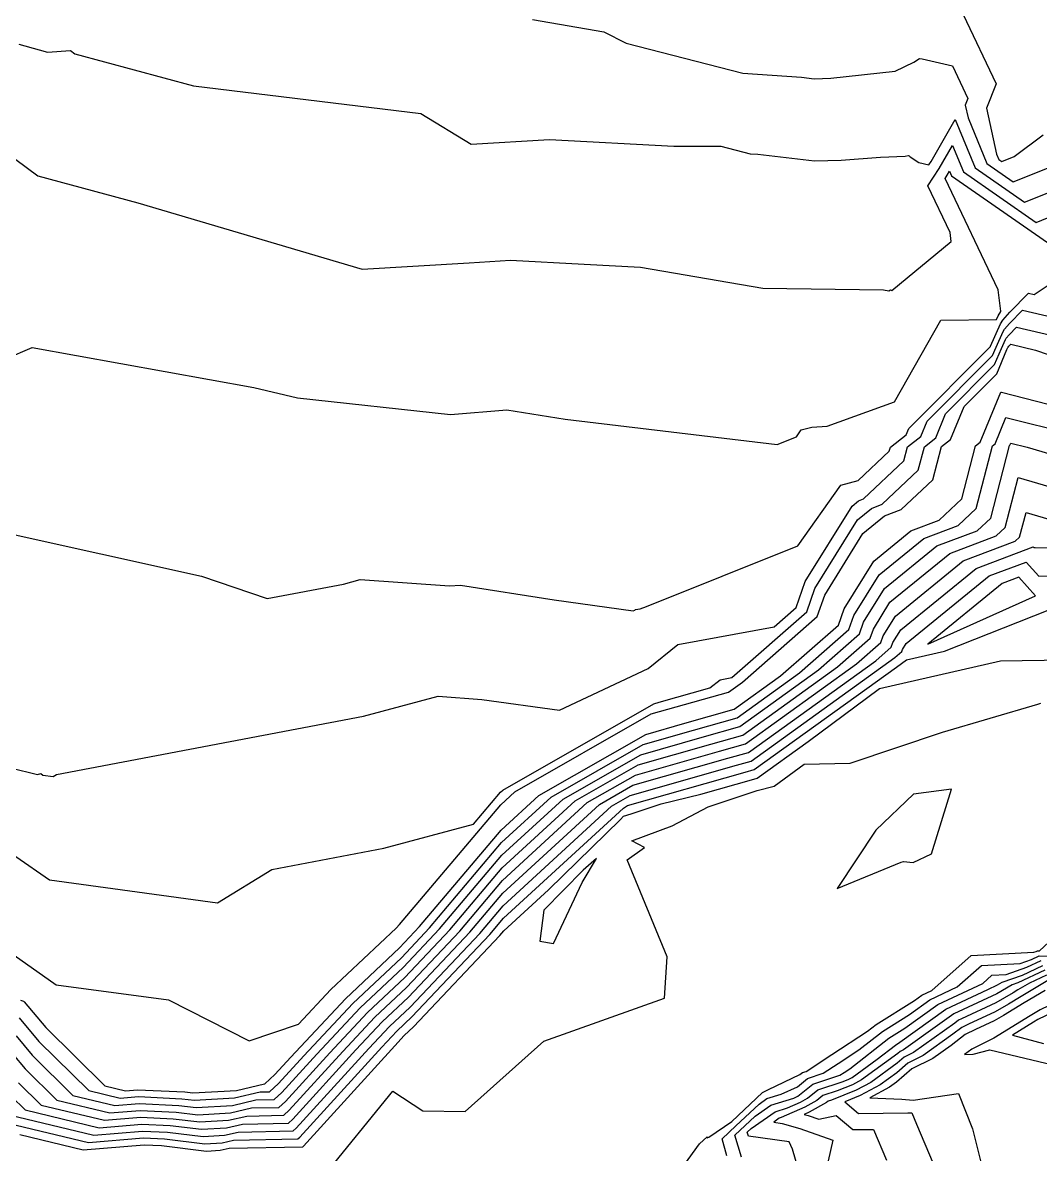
# Model space of a CAD drawing. Header units: millimetres. Extents: x 1157528 to 1158127, y 1280646 to 1281429.
# Drawn here: x 1157876.6 to 1157953, y 1280732.7 to 1280817.7 of the extents above; entities that cross this region are included whole.
import ezdxf

# ---------------------------------------------------------------- set-up
doc = ezdxf.new("R2010")
doc.units = ezdxf.units.MM
doc.layers.add('OCTUBRE', color=31, linetype='Continuous')

msp = doc.modelspace()

# ---------------------------------------------------------------- linework, layer by layer
at = {"layer": 'OCTUBRE', "flags": 128}
for points, elevation in [([(1157914.876, 1280817.954), (1157920.241, 1280817.043), (1157921.923, 1280816.187), (1157930.695, 1280813.916), (1157935.093, 1280813.62), (1157936.045, 1280813.511), (1157937.304, 1280813.538), (1157942.146, 1280814.084), (1157943.536, 1280814.757), (1157943.972, 1280815.03), (1157944.169, 1280815.007), (1157946.433, 1280814.488), (1157947.6, 1280812.034), (1157947.399, 1280811.529), (1157947.609, 1280810.566), (1157949.032, 1280807.133), (1157951.006, 1280805.761), (1157954.721, 1280807.25)], 461), ([(1157947.245, 1280818.323), (1157949.723, 1280813.112), (1157949, 1280811.3), (1157949.753, 1280807.842), (1157949.919, 1280807.441), (1157950.149, 1280807.281), (1157951.079, 1280807.654), (1157953.269, 1280809.287)], 460.5), ([(1157876.279, 1280816.101), (1157877.827, 1280815.673), (1157878.448, 1280815.505), (1157880.179, 1280815.631), (1157880.507, 1280815.387), (1157889.42, 1280812.967), (1157906.491, 1280810.898), (1157910.268, 1280808.584), (1157916.173, 1280808.953), (1157925.511, 1280808.447), (1157929.025, 1280808.44), (1157931.232, 1280807.868), (1157931.813, 1280807.829), (1157936.069, 1280807.34), (1157938.081, 1280807.383), (1157941.045, 1280807.607), (1157942.887, 1280807.691), (1157943.12, 1280807.739), (1157943.179, 1280807.727), (1157943.266, 1280807.648), (1157943.92, 1280807.218), (1157944.666, 1280807.032), (1157944.834, 1280807.293), (1157946.65, 1280810.433), (1157948.146, 1280806.825), (1157951.862, 1280804.241), (1157954.431, 1280805.27)], 461.5), ([(1157876.062, 1280807.443), (1157877.713, 1280806.22), (1157885.233, 1280804.177), (1157902.076, 1280799.191), (1157910.126, 1280799.673), (1157913.23, 1280799.867), (1157918.771, 1280799.567), (1157923.008, 1280799.357), (1157932.202, 1280797.782), (1157941.258, 1280797.648), (1157941.659, 1280797.577), (1157941.779, 1280797.639), (1157941.893, 1280797.607), (1157946.349, 1280801.277), (1157946.263, 1280801.963), (1157944.59, 1280805.461), (1157945.437, 1280806.775), (1157946.436, 1280808.503), (1157947.259, 1280806.517), (1157952.719, 1280802.72), (1157954.141, 1280803.29)], 462), ([(1157875.321, 1280792.466), (1157877.284, 1280793.316), (1157893.947, 1280790.322), (1157897.229, 1280789.544), (1157908.732, 1280788.277), (1157912.956, 1280788.641), (1157917.331, 1280787.942), (1157933.273, 1280786.025), (1157934.712, 1280786.602), (1157935.083, 1280787.125), (1157935.872, 1280787.336), (1157937.02, 1280787.407), (1157942.089, 1280789.233), (1157945.565, 1280795.378), (1157949.753, 1280795.428), (1157949.874, 1280795.699), (1157950.078, 1280796.031), (1157950.084, 1280796.037), (1157949.879, 1280797.661), (1157945.884, 1280806.016), (1157946.039, 1280806.256), (1157946.222, 1280806.572), (1157946.373, 1280806.209), (1157953.575, 1280801.2)], 462.5), ([(1157874.858, 1280779.507), (1157890.018, 1280776.138), (1157894.96, 1280774.457), (1157900.684, 1280775.543), (1157901.948, 1280775.881), (1157908.645, 1280775.404), (1157909.483, 1280775.476), (1157916.526, 1280774.351), (1157922.439, 1280773.525), (1157922.583, 1280773.592), (1157922.631, 1280773.631), (1157922.987, 1280773.697), (1157923.445, 1280773.862), (1157934.824, 1280778.424), (1157938.055, 1280782.973), (1157939.359, 1280783.321), (1157941.698, 1280785.535), (1157941.776, 1280785.832), (1157942.959, 1280786.756), (1157943.153, 1280787.229), (1157949.298, 1280793.404), (1157949.305, 1280793.421), (1157950.057, 1280795.106), (1157950.215, 1280795.362), (1157950.744, 1280795.968), (1157952.151, 1280797.398), (1157952.584, 1280797.297), (1157954.84, 1280798.81)], 463), ([(1157873.61, 1280762.245), (1157877.686, 1280761.246), (1157877.94, 1280761.311), (1157878.096, 1280761.202), (1157878.877, 1280761.096), (1157879.13, 1280761.251), (1157902.198, 1280765.627), (1157907.789, 1280767.123), (1157911.082, 1280766.889), (1157916.909, 1280766.075), (1157923.573, 1280769.203), (1157925.805, 1280770.996), (1157933.053, 1280772.343), (1157934.692, 1280773.779), (1157935.38, 1280775.737), (1157938.898, 1280781.41), (1157939.375, 1280781.799), (1157939.745, 1280781.938), (1157942.786, 1280784.817), (1157943.056, 1280785.85), (1157944.072, 1280786.644), (1157944.54, 1280787.782), (1157949.453, 1280792.719), (1157949.714, 1280793.333), (1157950.241, 1280794.514), (1157950.351, 1280794.693), (1157950.722, 1280795.117), (1157951.707, 1280796.119), (1157955.033, 1280795.341)], 463.5), ([(1157876.075, 1280755.09), (1157878.596, 1280753.327), (1157891.215, 1280751.612), (1157895.3, 1280754.115), (1157903.713, 1280755.711), (1157910.449, 1280757.514), (1157912.477, 1280759.912), (1157912.653, 1280760.073), (1157923.994, 1280766.553), (1157924.399, 1280766.668), (1157928.218, 1280767.75), (1157928.979, 1280768.361), (1157929.869, 1280768.526), (1157935.487, 1280773.45), (1157936.111, 1280775.227), (1157939.304, 1280780.376), (1157940.358, 1280781.236), (1157941.172, 1280781.541), (1157943.874, 1280784.099), (1157944.337, 1280785.868), (1157945.186, 1280786.531), (1157945.926, 1280788.335), (1157949.608, 1280792.034), (1157950.123, 1280793.245), (1157950.424, 1280793.921), (1157950.487, 1280794.024), (1157950.7, 1280794.267), (1157951.264, 1280794.841), (1157957.482, 1280793.386)], 464), ([(1157874.21, 1280748.869), (1157879.095, 1280745.451), (1157887.525, 1280744.306), (1157893.592, 1280741.241), (1157897.293, 1280742.49), (1157899.735, 1280745.089), (1157904.638, 1280749.703), (1157904.902, 1280749.983), (1157912.5, 1280758.965), (1157913.56, 1280759.938), (1157923.798, 1280765.788), (1157925.046, 1280766.143), (1157929.608, 1280767.435), (1157930.654, 1280768.189), (1157936.282, 1280773.121), (1157936.842, 1280774.718), (1157939.711, 1280779.343), (1157941.34, 1280780.672), (1157942.599, 1280781.145), (1157944.962, 1280783.382), (1157945.617, 1280785.886), (1157946.299, 1280786.419), (1157947.313, 1280788.887), (1157949.763, 1280791.35), (1157950.531, 1280793.157), (1157950.608, 1280793.328), (1157950.624, 1280793.354), (1157950.678, 1280793.416), (1157950.821, 1280793.562), (1157952.688, 1280793.125), (1157955.471, 1280792.172)], 464.5), ([(1157876.406, 1280744.279), (1157876.652, 1280744.212), (1157876.695, 1280744.174), (1157878.315, 1280742.235), (1157882.756, 1280737.864), (1157884.316, 1280737.488), (1157885.215, 1280737.562), (1157888.757, 1280737.397), (1157889.365, 1280737.324), (1157892.649, 1280737.514), (1157894.744, 1280738), (1157894.768, 1280738.013), (1157895.524, 1280738.701), (1157896.717, 1280740.01), (1157900.838, 1280744.397), (1157904.901, 1280748.22), (1157906.407, 1280749.815), (1157912.544, 1280757.071), (1157915.374, 1280759.669), (1157923.407, 1280764.258), (1157926.34, 1280765.092), (1157930.038, 1280766.14), (1157933.517, 1280768.647), (1157937.871, 1280772.463), (1157938.305, 1280773.698), (1157940.525, 1280777.277), (1157943.305, 1280779.545), (1157945.453, 1280780.352), (1157947.137, 1280781.946), (1157948.177, 1280785.922), (1157948.526, 1280786.195), (1157950.076, 1280789.968), (1157950.124, 1280789.956), (1157958.014, 1280787.946)], 465.5), ([(1157876.328, 1280742.962), (1157877.801, 1280741.198), (1157881.557, 1280737.502), (1157883.916, 1280736.933), (1157885.277, 1280737.045), (1157888.54, 1280736.892), (1157889.493, 1280736.778), (1157892.497, 1280736.952), (1157894.435, 1280737.402), (1157895.118, 1280737.416), (1157895.793, 1280738.03), (1157897.695, 1280740.118), (1157901.39, 1280744.051), (1157905.032, 1280747.478), (1157907.159, 1280749.731), (1157912.566, 1280756.124), (1157916.282, 1280759.534), (1157923.211, 1280763.493), (1157926.987, 1280764.567), (1157930.253, 1280765.492), (1157934.949, 1280768.876), (1157938.666, 1280772.134), (1157939.036, 1280773.189), (1157940.931, 1280776.244), (1157944.287, 1280778.981), (1157946.88, 1280779.955), (1157948.225, 1280781.228), (1157949.458, 1280785.94), (1157949.639, 1280786.082), (1157950.448, 1280788.05), (1157955.291, 1280786.851)], 466), ([(1157876.083, 1280741.602), (1157877.287, 1280740.161), (1157880.358, 1280737.139), (1157883.516, 1280736.378), (1157885.338, 1280736.528), (1157888.323, 1280736.388), (1157889.622, 1280736.232), (1157892.344, 1280736.39), (1157894.101, 1280736.798), (1157895.476, 1280736.826), (1157896.063, 1280737.36), (1157898.673, 1280740.226), (1157901.942, 1280743.705), (1157905.164, 1280746.737), (1157907.911, 1280749.647), (1157912.588, 1280755.177), (1157917.189, 1280759.399), (1157923.015, 1280762.728), (1157927.634, 1280764.041), (1157930.468, 1280764.844), (1157936.38, 1280769.105), (1157939.461, 1280771.805), (1157939.768, 1280772.679), (1157941.338, 1280775.211), (1157945.27, 1280778.418), (1157948.308, 1280779.559), (1157949.313, 1280780.51), (1157950.738, 1280785.958), (1157950.753, 1280785.97), (1157950.82, 1280786.133), (1157952.06, 1280785.825), (1157957.382, 1280784.253)], 466.5), ([(1157875.839, 1280740.243), (1157876.774, 1280739.123), (1157879.158, 1280736.777), (1157883.117, 1280735.823), (1157885.4, 1280736.011), (1157888.107, 1280735.884), (1157889.751, 1280735.687), (1157892.191, 1280735.828), (1157893.766, 1280736.194), (1157895.834, 1280736.236), (1157896.332, 1280736.689), (1157899.651, 1280740.334), (1157902.494, 1280743.359), (1157905.295, 1280745.995), (1157908.663, 1280749.563), (1157912.61, 1280754.23), (1157918.096, 1280759.264), (1157922.819, 1280761.963), (1157928.281, 1280763.516), (1157930.684, 1280764.196), (1157937.812, 1280769.334), (1157940.256, 1280771.476), (1157940.499, 1280772.169), (1157941.745, 1280774.178), (1157946.252, 1280777.854), (1157949.735, 1280779.162), (1157950.401, 1280779.792), (1157951.386, 1280783.56), (1157955.746, 1280782.272)], 467), ([(1157876.26, 1280738.086), (1157877.959, 1280736.414), (1157882.717, 1280735.268), (1157885.462, 1280735.493), (1157887.89, 1280735.38), (1157889.88, 1280735.141), (1157892.038, 1280735.266), (1157893.432, 1280735.59), (1157896.192, 1280735.646), (1157896.602, 1280736.018), (1157900.63, 1280740.442), (1157903.046, 1280743.013), (1157905.427, 1280745.253), (1157909.415, 1280749.479), (1157912.632, 1280753.283), (1157919.003, 1280759.13), (1157922.624, 1280761.198), (1157928.928, 1280762.991), (1157930.899, 1280763.549), (1157939.243, 1280769.563), (1157941.05, 1280771.147), (1157941.23, 1280771.66), (1157942.152, 1280773.145), (1157947.234, 1280777.29), (1157951.162, 1280778.765), (1157951.489, 1280779.075), (1157951.972, 1280780.922), (1157954.109, 1280780.29)], 467.5), ([(1157875.746, 1280737.049), (1157876.76, 1280736.052), (1157882.317, 1280734.713), (1157885.523, 1280734.976), (1157887.673, 1280734.876), (1157890.009, 1280734.595), (1157891.886, 1280734.704), (1157893.097, 1280734.985), (1157896.55, 1280735.056), (1157896.871, 1280735.348), (1157901.608, 1280740.55), (1157903.597, 1280742.667), (1157905.558, 1280744.512), (1157910.167, 1280749.395), (1157912.655, 1280752.336), (1157919.911, 1280758.995), (1157922.428, 1280760.433), (1157929.575, 1280762.465), (1157931.114, 1280762.901), (1157940.675, 1280769.792), (1157941.845, 1280770.818), (1157941.962, 1280771.15), (1157942.558, 1280772.112), (1157948.217, 1280776.727), (1157952.514, 1280778.341), (1157952.55, 1280778.302), (1157952.659, 1280778.304), (1157958.89, 1280778.139)], 468), ([(1157875.56, 1280735.689), (1157881.918, 1280734.157), (1157885.585, 1280734.459), (1157887.456, 1280734.371), (1157890.138, 1280734.05), (1157891.733, 1280734.142), (1157892.763, 1280734.381), (1157896.908, 1280734.466), (1157897.14, 1280734.677), (1157902.586, 1280740.658), (1157904.149, 1280742.321), (1157905.689, 1280743.77), (1157910.919, 1280749.311), (1157912.677, 1280751.389), (1157920.818, 1280758.86), (1157922.232, 1280759.668), (1157930.222, 1280761.94), (1157931.329, 1280762.253), (1157942.106, 1280770.021), (1157942.64, 1280770.489), (1157942.693, 1280770.64), (1157942.965, 1280771.079), (1157949.199, 1280776.163), (1157951.967, 1280777.203), (1157952.941, 1280776.131), (1157955.933, 1280776.192)], 468.5), ([(1157875.457, 1280735.063), (1157881.518, 1280733.602), (1157885.646, 1280733.942), (1157887.239, 1280733.867), (1157890.267, 1280733.504), (1157891.58, 1280733.58), (1157892.428, 1280733.777), (1157897.266, 1280733.876), (1157897.41, 1280734.006), (1157903.565, 1280740.766), (1157904.701, 1280741.975), (1157905.821, 1280743.029), (1157911.671, 1280749.227), (1157912.699, 1280750.442), (1157921.725, 1280758.725), (1157922.036, 1280758.903), (1157930.869, 1280761.415), (1157931.544, 1280761.606), (1157942.232, 1280769.309), (1157942.98, 1280769.863), (1157945.837, 1280770.517), (1157953.634, 1280773.577)], 469), ([(1157876.357, 1280734.194), (1157881.118, 1280733.047), (1157885.708, 1280733.424), (1157887.023, 1280733.363), (1157890.396, 1280732.958), (1157891.428, 1280733.018), (1157892.094, 1280733.173), (1157897.624, 1280733.286), (1157897.679, 1280733.336), (1157904.543, 1280740.873), (1157905.253, 1280741.629), (1157905.952, 1280742.287), (1157912.423, 1280749.143), (1157912.721, 1280749.495), (1157916.082, 1280752.58), (1157921.496, 1280757.86), (1157921.735, 1280758.122), (1157922.3, 1280758.289), (1157924.563, 1280759.047), (1157927.534, 1280759.757), (1157931.516, 1280760.889), (1157931.759, 1280760.958), (1157935.605, 1280763.73), (1157940.97, 1280767.703), (1157950.05, 1280769.783), (1157954.955, 1280769.846)], 469.5), ([(1157899.068, 1280730.895), (1157904.396, 1280737.447), (1157906.657, 1280735.979), (1157909.824, 1280735.924), (1157915.737, 1280741.216), (1157924.806, 1280744.434), (1157925.013, 1280747.553), (1157921.997, 1280754.837), (1157923.311, 1280755.761), (1157922.344, 1280756.259), (1157925.378, 1280757.386), (1157928.077, 1280758.817), (1157931.757, 1280760.049), (1157933.057, 1280760.359), (1157935.288, 1280762.031), (1157938.756, 1280762.101), (1157945.685, 1280764.416), (1157952.845, 1280766.527), (1157953.078, 1280766.613)], 470.5), ([(1157925.411, 1280730.695), (1157927.444, 1280733.499), (1157928.018, 1280734.027), (1157928.007, 1280733.962), (1157928.138, 1280734.007), (1157929.872, 1280735.169), (1157932.179, 1280737.35), (1157932.616, 1280737.59), (1157934.984, 1280738.695), (1157935.174, 1280738.849), (1157935.461, 1280738.942), (1157937.386, 1280740.209), (1157940.068, 1280741.962), (1157940.705, 1280742.46), (1157943.585, 1280744.262), (1157944.136, 1280744.658), (1157944.885, 1280745.011), (1157947.85, 1280747.654), (1157952.567, 1280747.89), (1157952.719, 1280747.944), (1157952.822, 1280747.993), (1157952.985, 1280747.987), (1157955.415, 1280750.257)], 471), ([(1157929.488, 1280732.595), (1157929.131, 1280733.874), (1157930.169, 1280734.843), (1157931.924, 1280736.49), (1157932.501, 1280736.893), (1157933.562, 1280737.221), (1157934.786, 1280737.792), (1157935.557, 1280738.418), (1157936.724, 1280738.796), (1157937.844, 1280739.533), (1157939.404, 1280740.553), (1157941.187, 1280741.945), (1157943.222, 1280743.219), (1157944.741, 1280744.31), (1157946.802, 1280745.282), (1157948.625, 1280746.906), (1157951.523, 1280747.051), (1157952.379, 1280747.354), (1157952.96, 1280747.63), (1157953.877, 1280747.599)], 471.5), ([(1157930.58, 1280732.498), (1157930.098, 1280734.144), (1157931.619, 1280735.572), (1157932.806, 1280736.402), (1157934.52, 1280736.932), (1157934.715, 1280737.018), (1157934.815, 1280737.074), (1157935.941, 1280737.988), (1157937.987, 1280738.651), (1157938.302, 1280738.858), (1157938.739, 1280739.144), (1157941.668, 1280741.43), (1157942.859, 1280742.176), (1157945.345, 1280743.963), (1157948.72, 1280745.554), (1157949.399, 1280746.159), (1157950.479, 1280746.213), (1157952.039, 1280746.765), (1157953.098, 1280747.267)], 472), ([(1157937.58, 1280722.257), (1157934.429, 1280733.106), (1157934.176, 1280733.642), (1157931.118, 1280734.076), (1157931.027, 1280734.386), (1157931.314, 1280734.655), (1157933.11, 1280735.911), (1157934.046, 1280736.2), (1157935.033, 1280736.635), (1157935.537, 1280736.919), (1157936.324, 1280737.557), (1157938.217, 1280738.17), (1157938.652, 1280738.345), (1157938.907, 1280738.482), (1157940.788, 1280739.853), (1157942.149, 1280740.915), (1157942.497, 1280741.133), (1157945.95, 1280743.615), (1157949.103, 1280745.102), (1157949.834, 1280745.441), (1157950.167, 1280745.634), (1157951.699, 1280746.176), (1157953.236, 1280746.904)], 472.5), ([(1157953.374, 1280746.541), (1157951.359, 1280745.586), (1157950.926, 1280745.433), (1157949.771, 1280744.764), (1157947.24, 1280743.591), (1157946.554, 1280743.268), (1157945.318, 1280742.379), (1157942.775, 1280740.572), (1157942.516, 1280740.445), (1157942.328, 1280740.281), (1157939.606, 1280738.297), (1157938.934, 1280737.937), (1157937.785, 1280737.476), (1157936.707, 1280737.127), (1157936.259, 1280736.763), (1157935.351, 1280736.253), (1157933.572, 1280735.468), (1157933.414, 1280735.419), (1157933.011, 1280735.137), (1157933.637, 1280735.036), (1157934.968, 1280734.642), (1157937.456, 1280733.778), (1157936.796, 1280730.9)], 473), ([(1157953.512, 1280746.178), (1157952.23, 1280745.57), (1157951.365, 1280745.061), (1157951.006, 1280744.839), (1157949.708, 1280744.088), (1157947.109, 1280742.883), (1157946.901, 1280742.781), (1157946.621, 1280742.566), (1157943.502, 1280740.35), (1157942.804, 1280740.006), (1157942.295, 1280739.563), (1157940.306, 1280738.113), (1157939.216, 1280737.529), (1157937.353, 1280736.782), (1157937.091, 1280736.697), (1157936.981, 1280736.608), (1157935.669, 1280735.87), (1157935.305, 1280735.71), (1157935.609, 1280735.62), (1157936.39, 1280735.349), (1157937.706, 1280735.627), (1157938.948, 1280734.567), (1157940.499, 1280734.584), (1157941.477, 1280732.281)], 473.5), ([(1157953.6, 1280745.758), (1157951.597, 1280744.577), (1157950.644, 1280743.99), (1157949.645, 1280743.412), (1157947.645, 1280742.485), (1157947.148, 1280742.24), (1157946.481, 1280741.728), (1157944.229, 1280740.128), (1157943.092, 1280739.568), (1157942.262, 1280738.844), (1157941.006, 1280737.928), (1157939.498, 1280737.121), (1157938.352, 1280736.661), (1157939.377, 1280735.786), (1157943.096, 1280735.827), (1157943.236, 1280735.822), (1157943.269, 1280735.818), (1157943.4, 1280735.837), (1157943.736, 1280734.979), (1157945.894, 1280729.895)], 474), ([(1157953.411, 1280745.026), (1157951.829, 1280744.094), (1157950.283, 1280743.141), (1157949.583, 1280742.736), (1157948.181, 1280742.086), (1157947.396, 1280741.7), (1157946.341, 1280740.889), (1157944.956, 1280739.905), (1157943.379, 1280739.129), (1157942.229, 1280738.126), (1157941.705, 1280737.744), (1157940.227, 1280736.952), (1157942.636, 1280736.865), (1157943.491, 1280736.776), (1157946.907, 1280737.275), (1157947.948, 1280734.615), (1157949.267, 1280729.33)], 474.5), ([(1157954.425, 1280744.234), (1157953.033, 1280743.563), (1157952.292, 1280743.126), (1157949.56, 1280741.443), (1157949.457, 1280741.384), (1157949.253, 1280741.289), (1157947.891, 1280740.619), (1157947.358, 1280740.209), (1157947.99, 1280740.236), (1157949.254, 1280740.57), (1157953.987, 1280739.43)], 475.5), ([(1157954.678, 1280743.715), (1157952.844, 1280742.831), (1157952.524, 1280742.643), (1157950.951, 1280741.674), (1157953.27, 1280741.044)], 476)]:
    msp.add_lwpolyline(points, dxfattribs=dict(at, elevation=elevation))
for points, elevation in [([(1157950.181, 1280775.6), (1157944.585, 1280771.035), (1157952.683, 1280774.675), (1157951.42, 1280776.065), (1157950.181, 1280775.6)], 469), ([(1157946.374, 1280760.149), (1157943.517, 1280759.778), (1157940.696, 1280757.062), (1157937.78, 1280752.68), (1157942.58, 1280754.653), (1157942.758, 1280754.72), (1157943.5, 1280754.625), (1157944.87, 1280755.278), (1157946.374, 1280760.149)], 470.5), ([(1157915.736, 1280751.052), (1157915.45, 1280748.734), (1157916.453, 1280748.539), (1157918.616, 1280753.122), (1157919.693, 1280754.922), (1157918.698, 1280754.063), (1157915.736, 1280751.052)], 470.5)]:
    msp.add_lwpolyline(points, close=True, dxfattribs=dict(at, elevation=elevation))

doc.saveas('drawing.dxf')
